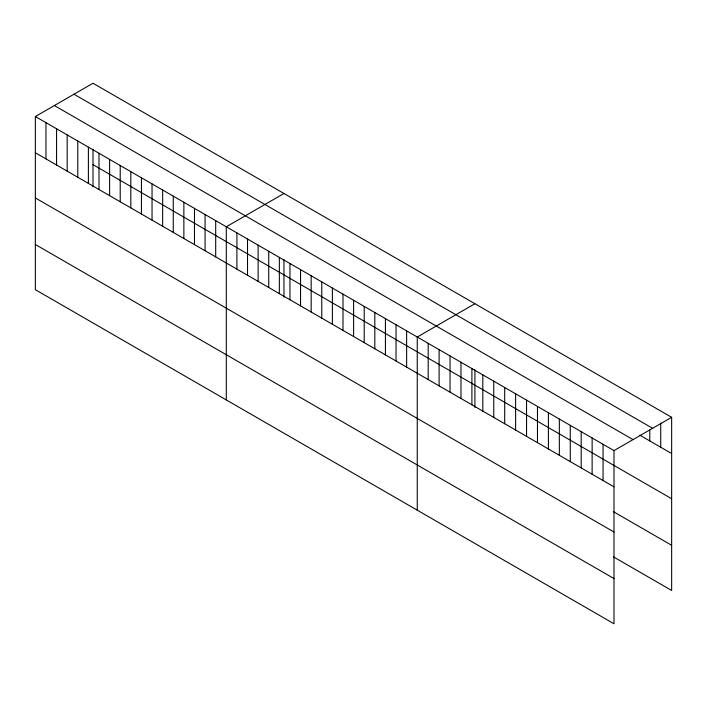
<?xml version="1.0" encoding="UTF-8"?>
<svg xmlns="http://www.w3.org/2000/svg" width="707" height="707" viewBox="0 0 707 707"><rect width="100%" height="100%" fill="white"/><g stroke="black" fill="none" stroke-linecap="round" stroke-linejoin="round"><path stroke-width="1.06" d="M35.35 116.531L613.994 450.606L613.994 623.76L35.35 289.684L35.35 116.531L93.006 83.24L671.65 417.316L671.65 590.469L613.358 556.816M283.958 193.488L226.302 226.779L226.302 399.932M474.91 303.727L417.254 337.018L417.254 510.171M613.994 450.606L671.65 417.316M73.979 94.225L652.623 428.301M639.773 435.141L671.65 453.549M54.377 105.546L633.021 439.621M93.006 164.66L671.65 498.735M35.35 152.765L613.994 486.84M613.358 511.629L671.65 545.283M35.35 197.942L613.994 532.018M35.35 244.498L613.994 578.573M660.718 423.086L660.718 447.239M649.786 429.944L649.786 440.929M603.062 444.296L603.062 480.53M592.13 437.987L592.13 474.22M581.198 431.677L581.198 467.901M570.275 425.367L570.275 461.591M559.343 419.057L559.343 455.281M548.411 412.747L548.411 448.972M537.479 406.437L537.479 442.662M526.547 400.127L526.547 436.352M515.624 393.817L515.624 430.042M504.692 387.507L504.692 423.732M493.76 381.197L493.76 417.422M482.828 374.878L482.828 411.112M474.91 369.743L474.91 407.365M471.905 368.568L471.905 404.802M460.973 362.258L460.973 398.492M450.041 355.948L450.041 392.182M439.109 349.638L439.109 385.872M428.186 343.328L428.186 379.562M406.64 330.894L406.64 367.127M396.035 324.769L396.035 361.003M385.43 318.645L385.43 354.879M374.816 312.521L374.816 348.754M364.211 306.396L364.211 342.63M353.606 300.272L353.606 336.505M342.992 294.147L342.992 330.381M332.387 288.023L332.387 324.257M321.773 281.899L321.773 318.132M311.168 275.774L311.168 312.008M300.563 269.65L300.563 305.884M289.95 263.525L289.95 299.75M283.958 259.496L283.958 297.117M279.345 257.401L279.345 293.626M268.731 251.277L268.731 287.502M258.126 245.152L258.126 281.377M247.521 239.028L247.521 275.253M236.907 232.903L236.907 269.128M215.697 220.655L215.697 256.88M205.083 214.53L205.083 250.755M194.478 208.397L194.478 244.631M183.864 202.273L183.864 238.506M173.259 196.148L173.259 232.382M162.654 190.024L162.654 226.258M152.04 183.9L152.04 220.133M141.435 177.775L141.435 214.009M130.822 171.651L130.822 207.885M120.217 165.526L120.217 201.76M109.612 159.402L109.612 195.636M98.998 153.278L98.998 189.511M93.006 149.257L93.006 186.878M88.393 147.153L88.393 183.387M77.788 141.029L77.788 177.263M67.174 134.904L67.174 171.138M56.569 128.78L56.569 165.014M45.955 122.656L45.955 158.889"/></g></svg>
